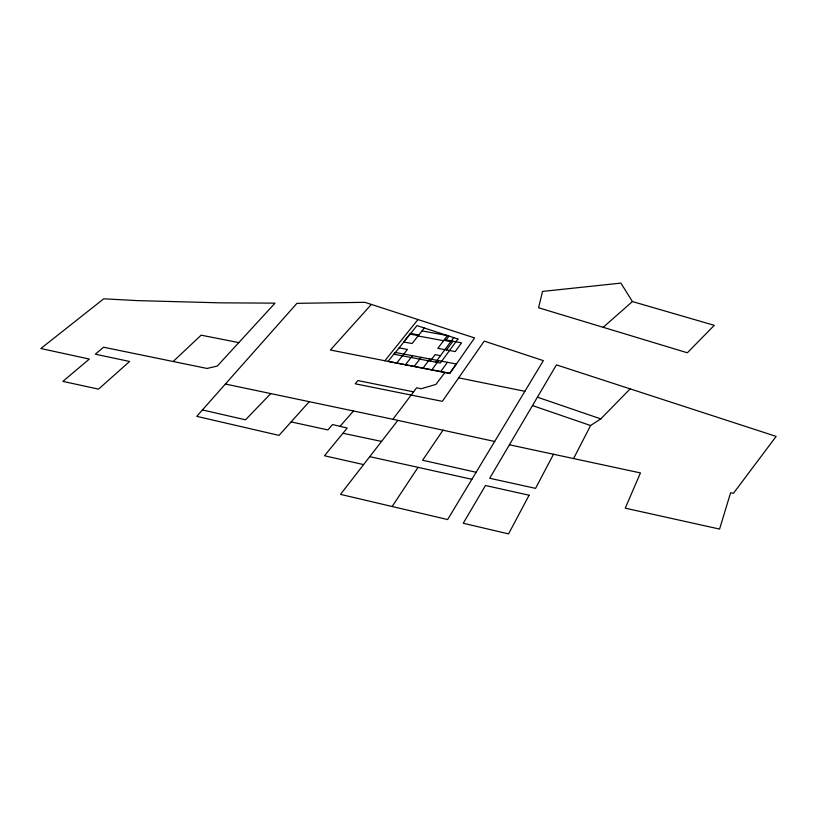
<?xml version="1.0" encoding="UTF-8"?>
<svg xmlns="http://www.w3.org/2000/svg" width="817" height="817" viewBox="0 0 817 817"><rect width="100%" height="100%" fill="white"/><g stroke="black" fill="none" stroke-linecap="round" stroke-linejoin="round"><path stroke-width="1.23" d="M573.595 458.551L590.589 425.524L600.791 418.896L630.152 388.872M553.507 454.242L535.564 488.362L489.71 478.272L556.428 364.872L776.15 436.401L733.411 493.335L730.612 492.722L719.573 529.069L625.24 508.164L640.446 472.92L509.42 444.785M413.586 391.843L357.866 380.559L355.15 383.776L442.324 401.341L484.236 341.108L543.346 360.634L447.645 519.551L340.515 494.377L397.869 420.367M392.15 506.509L418.028 467.344M442.988 430.202L422.624 460.237L476.117 472.267M440.772 371.49L447.42 362.309M435.696 362.166L453.721 337.625M431.887 369.784L438.627 360.644M446.511 349.952L452.924 341.251M430.242 361.124L435.093 354.639L440.475 355.65M448.972 336.073L445.541 340.648L450.78 341.618M423.043 368.079L429.865 358.99M225.39 384.031L392.916 419.284L416.639 387.789L421.143 388.739L435.88 384.429L444.897 372.593M414.239 366.394L421.143 357.335M405.477 364.709L412.462 355.691M396.745 363.034L407.428 349.441L399.135 347.879M424.309 327.995L412.095 343.538L403.588 341.955L410.4 333.438L418.825 334.98M384.848 360.757L417.977 319.559M363.596 464.597L324.472 455.763L347.215 428.037L332.499 424.544L327.964 429.936L291.118 421.909M340.025 426.331L353.536 410.941M309.347 401.576L279.026 435.39L196.744 416.343L296.918 303.342L364.862 302.321L474.595 337.921L449.758 373.543L330.385 350.013L371.357 304.435M270.835 393.528L245.508 419.815L202.422 409.94M173.163 361.502L207.058 368.447L217.281 366.067L275.023 303.138L220.039 302.841L137.716 300.625L103.728 298.808L40.85 348.522L89.339 359.061L62.868 381.386L98.53 389.127L129.607 361.471L95.313 354.2L103.555 347.215L173.163 361.502L201.145 335.174L238.809 342.609M603.222 327.28L632.419 301.555L714.283 325.329L687.352 352.781L538.577 307.754L542.549 291.424L620.879 283.111L632.419 301.555M422.032 330.926L447.43 335.562L437.851 348.338L455.212 351.576L461.544 342.834L444.346 339.678M410.124 334.133L418.294 335.634M418.049 335.981L443.59 340.689M458.439 377.801L524.871 391.302M342.936 433.255L381.559 441.415M392.916 419.284L494.663 441.476M369.754 456.652L471.889 479.293M537.423 397.185L600.791 418.896M532.48 405.579L590.589 425.524M529.11 495.225L508.562 533.889L463.249 523.258L485.461 485.502L529.11 495.225M456.254 363.984L449.687 373.195L388.055 361.369L395.214 352.423L456.254 363.984M457.959 339.014L440.332 363.044L394.039 354.251L416.956 325.585L457.959 339.014"/></g></svg>
